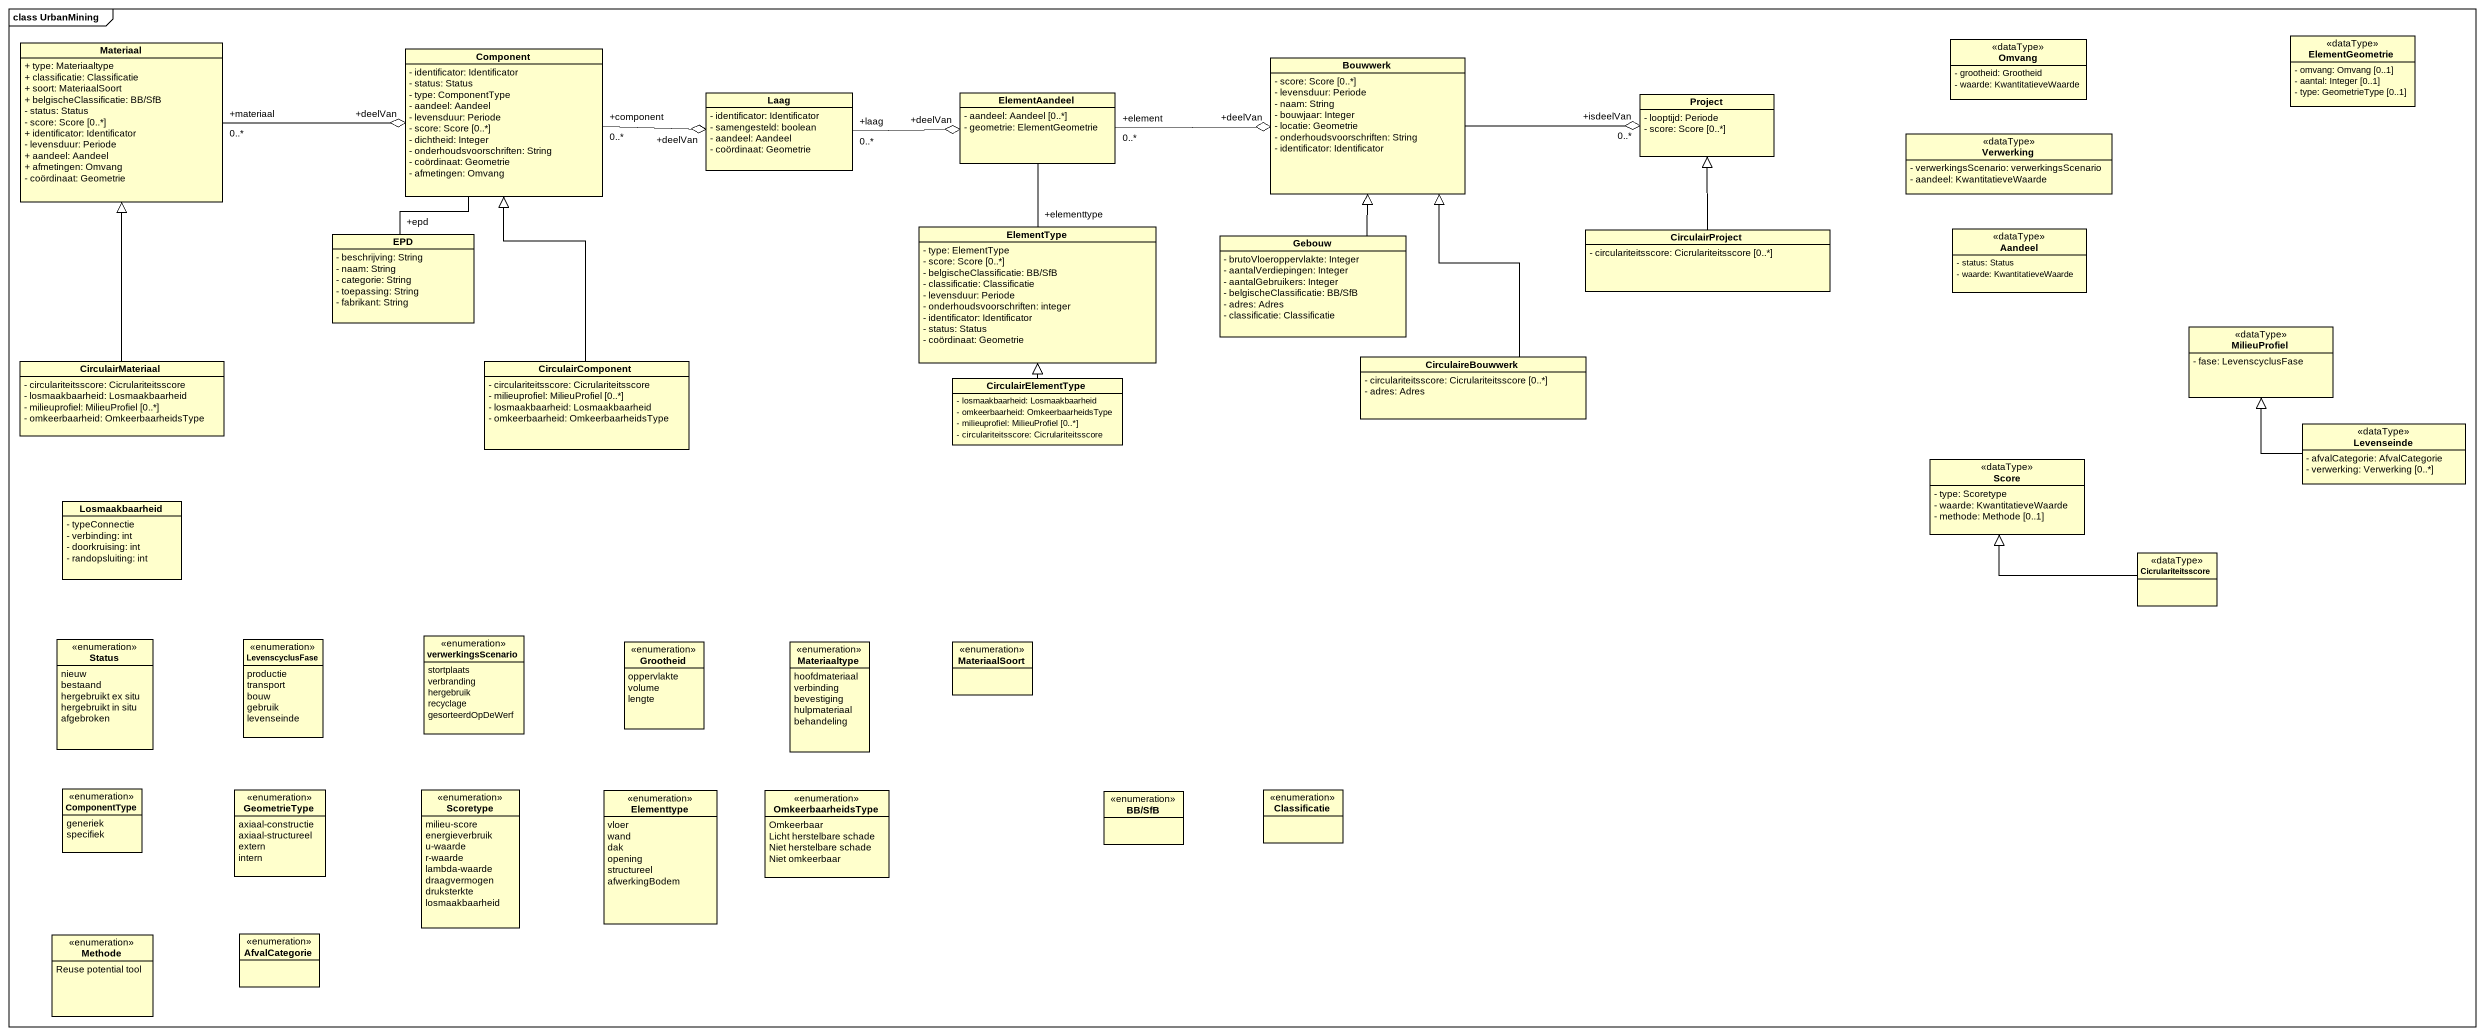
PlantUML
@startuml
mainframe class UrbanMining
hide circle
hide empty members
skinparam classAttributeIconSize 0
class ElementGeometrie <<dataType>> {
  - omvang: Omvang [0..1]
  - aantal: Integer [0..1]
  - type: GeometrieType [0..1]
}
class Materiaal {
  + type: Materiaaltype
  + classificatie: Classificatie
  + soort: MateriaalSoort
  + belgischeClassificatie: BB/SfB
  - status: Status
  - score: Score [0..*]
  + identificator: Identificator
  - levensduur: Periode
  + aandeel: Aandeel
  + afmetingen: Omvang
  - coördinaat: Geometrie
}
class "Component" as Component_ {
  - identificator: Identificator
  - status: Status
  - type: ComponentType
  - aandeel: Aandeel
  - levensduur: Periode
  - score: Score [0..*]
  - dichtheid: Integer
  - onderhoudsvoorschriften: String
  - coördinaat: Geometrie
  - afmetingen: Omvang
}
class Bouwwerk {
  - score: Score [0..*]
  - levensduur: Periode
  - naam: String
  - bouwjaar: Integer
  - locatie: Geometrie
  - onderhoudsvoorschriften: String
  - identificator: Identificator
}
class Omvang <<dataType>> {
  - grootheid: Grootheid
  - waarde: KwantitatieveWaarde
}
class Laag {
  - identificator: Identificator
  - samengesteld: boolean
  - aandeel: Aandeel
  - coördinaat: Geometrie
}
class ElementAandeel {
  - aandeel: Aandeel [0..*]
  - geometrie: ElementGeometrie
}
class Project {
  - looptijd: Periode
  - score: Score [0..*]
}
class Verwerking <<dataType>> {
  - verwerkingsScenario: verwerkingsScenario
  - aandeel: KwantitatieveWaarde
}
class EPD {
  - beschrijving: String
  - naam: String
  - categorie: String
  - toepassing: String
  - fabrikant: String
}
class ElementType {
  - type: ElementType
  - score: Score [0..*]
  - belgischeClassificatie: BB/SfB
  - classificatie: Classificatie
  - levensduur: Periode
  - onderhoudsvoorschriften: integer
  - identificator: Identificator
  - status: Status
  - coördinaat: Geometrie
}
class Gebouw {
  - brutoVloeroppervlakte: Integer
  - aantalVerdiepingen: Integer
  - aantalGebruikers: Integer
  - belgischeClassificatie: BB/SfB
  - adres: Adres
  - classificatie: Classificatie
}
class CirculairProject {
  - circulariteitsscore: Cicrulariteitsscore [0..*]
}
class Aandeel <<dataType>> {
  - status: Status
  - waarde: KwantitatieveWaarde
}
class CirculaireBouwwerk {
  - circulariteitsscore: Cicrulariteitsscore [0..*]
  - adres: Adres
}
class MilieuProfiel <<dataType>> {
  - fase: LevenscyclusFase
}
class CirculairMateriaal {
  - circulariteitsscore: Cicrulariteitsscore
  - losmaakbaarheid: Losmaakbaarheid
  - milieuprofiel: MilieuProfiel [0..*]
  - omkeerbaarheid: OmkeerbaarheidsType
}
class CirculairComponent {
  - circulariteitsscore: Cicrulariteitsscore
  - milieuprofiel: MilieuProfiel [0..*]
  - losmaakbaarheid: Losmaakbaarheid
  - omkeerbaarheid: OmkeerbaarheidsType
}
class CirculairElementType {
  - losmaakbaarheid: Losmaakbaarheid
  - omkeerbaarheid: OmkeerbaarheidsType
  - milieuprofiel: MilieuProfiel [0..*]
  - circulariteitsscore: Cicrulariteitsscore
}
class Levenseinde <<dataType>> {
  - afvalCategorie: AfvalCategorie
  - verwerking: Verwerking [0..*]
}
class Score <<dataType>> {
  - type: Scoretype
  - waarde: KwantitatieveWaarde
  - methode: Methode [0..1]
}
class Losmaakbaarheid {
  - typeConnectie
  - verbinding: int
  - doorkruising: int
  - randopsluiting: int
}
class Cicrulariteitsscore <<dataType>>
enum Status {
  nieuw
  bestaand
  hergebruikt ex situ
  hergebruikt in situ
  afgebroken
}
enum LevenscyclusFase {
  productie
  transport
  bouw
  gebruik
  levenseinde
}
enum verwerkingsScenario {
  stortplaats
  verbranding
  hergebruik
  recyclage
  gesorteerdOpDeWerf
}
enum Grootheid {
  oppervlakte
  volume
  lengte
}
enum Materiaaltype {
  hoofdmateriaal
  verbinding
  bevestiging
  hulpmateriaal
  behandeling
}
enum MateriaalSoort
enum ComponentType {
  generiek
  specifiek
}
enum GeometrieType {
  axiaal-constructie
  axiaal-structureel
  extern
  intern
}
enum Scoretype {
  milieu-score
  energieverbruik
  u-waarde
  r-waarde
  lambda-waarde
  draagvermogen
  druksterkte
  losmaakbaarheid
}
enum Elementtype {
  vloer
  wand
  dak
  opening
  structureel
  afwerkingBodem
}
enum OmkeerbaarheidsType {
  Omkeerbaar
  Licht herstelbare schade
  Niet herstelbare schade
  Niet omkeerbaar
}
enum "BB/SfB" as BB_SfB
enum Classificatie
enum Methode {
  Reuse potential tool
}
enum AfvalCategorie
Materiaal "+materiaal\n0..*" -right-o "+deelVan" Component_
Component_ "+component\n0..*" -right-o "+deelVan" Laag
Component_ -- "+epd" EPD
Bouwwerk -right-o "+isdeelVan\n0..*" Project
Laag "+laag\n0..*" -right-o "+deelVan" ElementAandeel
ElementAandeel "+element\n0..*" -right-o "+deelVan" Bouwwerk
ElementAandeel -- "+elementtype" ElementType
Gebouw -up-|> Bouwwerk
CirculairProject -up-|> Project
CirculaireBouwwerk -up-|> Bouwwerk
CirculairMateriaal -up-|> Materiaal
CirculairComponent -up-|> Component_
CirculairElementType -up-|> ElementType
Levenseinde -up-|> MilieuProfiel
Cicrulariteitsscore -left-|> Score
@enduml
